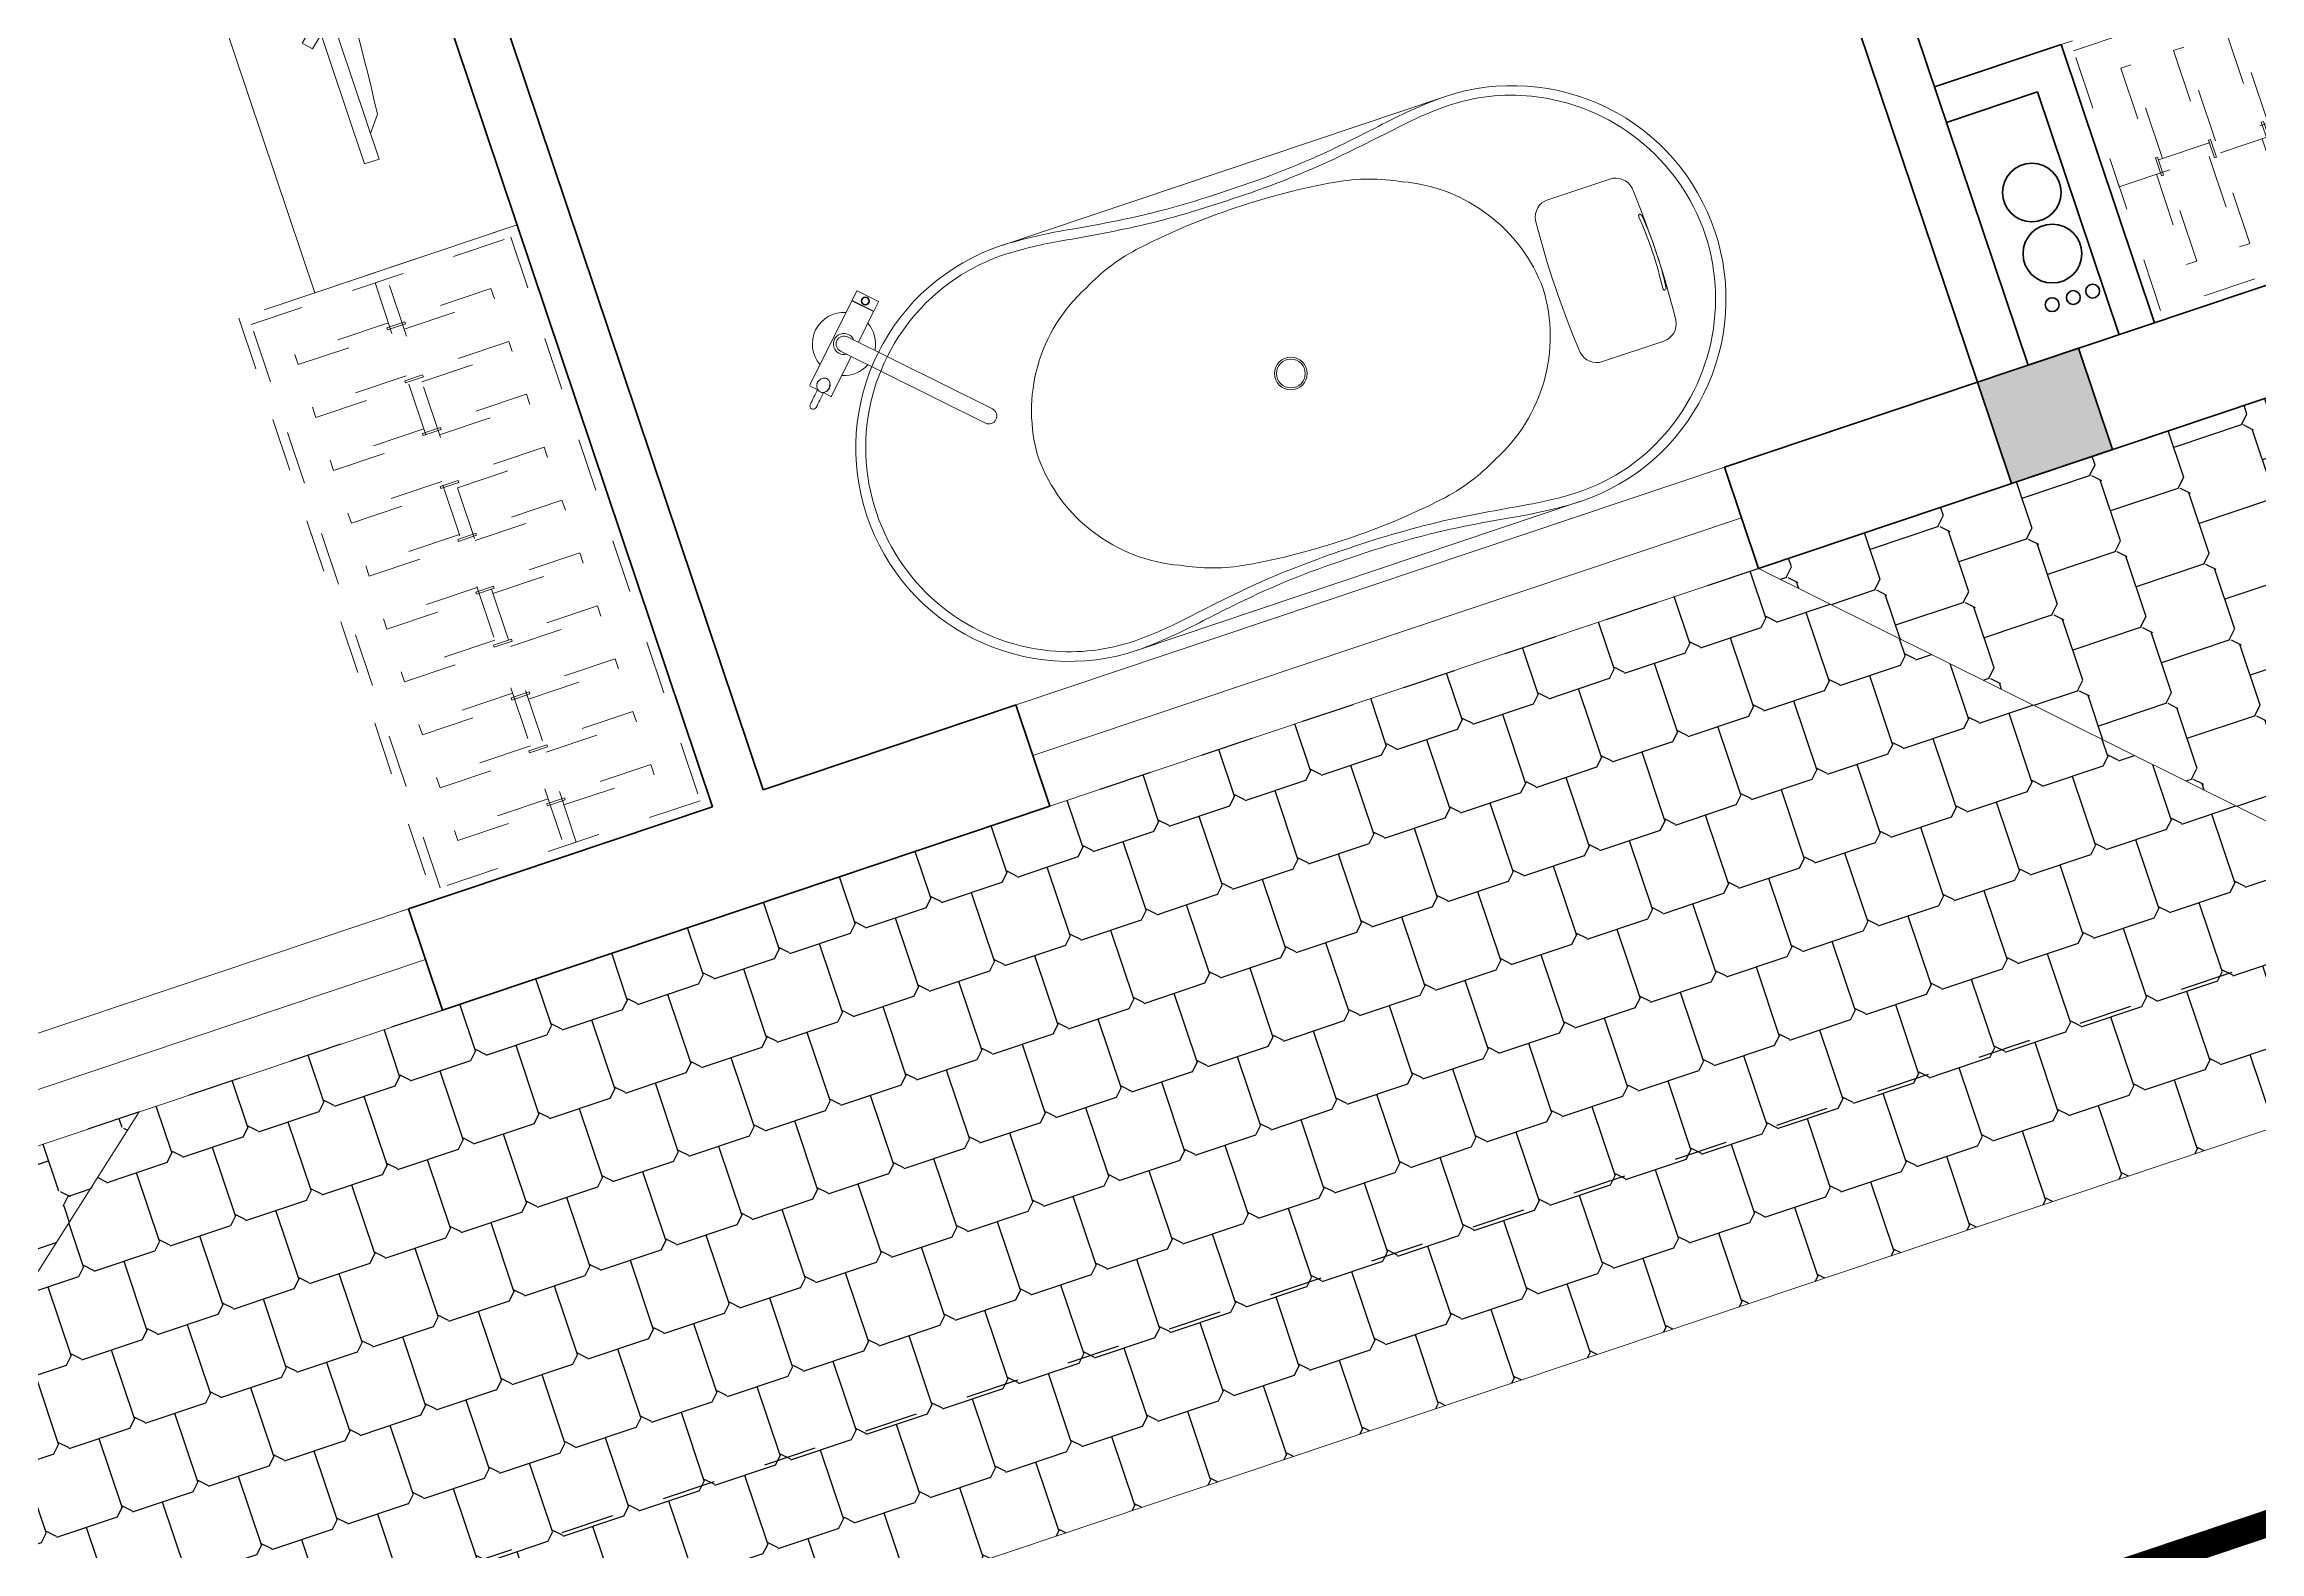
# Model space of a CAD drawing. Header units: metres. Extents: x 568332 to 569219, y 2065964 to 2066430.
# Drawn here: x 568602.093 to 568606.244, y 2066206.772 to 2066209.596 of the extents above; entities that cross this region are included whole.
import ezdxf

# ---------------------------------------------------------------- set-up
doc = ezdxf.new("R2010")
doc.units = ezdxf.units.M
for name, pattern in [('CENTER', [2, 1.25, -0.25, 0.25, -0.25]), ('HIDDEN', [0.375, 0.25, -0.125]), ('X-5M-G-MB PHONGNGU$0$HIDDEN2', [0.1875, 0.125, -0.0625])]:
    doc.linetypes.add(name, pattern=pattern)
doc.layers.get('0').update_dxf_attribs({"linetype": 'CONTINUOUS'})
doc.layers.get('DEFPOINTS').update_dxf_attribs({"linetype": 'CONTINUOUS'})
for name, color, linetype, lineweight in [('-CENTER', 143, 'CENTER', 13), ('-CONCRETE', 1, 'CONTINUOUS', 35), ('-DOOR', 137, 'CONTINUOUS', 9), ('-FURNITURE', 46, 'CONTINUOUS', 9), ('-LINE1', 7, 'CONTINUOUS', 18), ('-WALL', 4, 'CONTINUOUS', 35)]:
    doc.layers.add(name, color=color, linetype=linetype, lineweight=lineweight)
doc.layers.add('-RANH GIOI LO DAT', color=12, linetype='CONTINUOUS')
doc.layers.add('13. NET HATCH', color=252, linetype='CONTINUOUS')

# ---------------------------------------------------------------- blocks, each defined once
blk = doc.blocks.new('M20-T3')
at = {"layer": '-RANH GIOI LO DAT', "linetype": 'HIDDEN', "ltscale": 10, "const_width": 50}
blk.add_lwpolyline([(203516.3080997267, -237347.9191300115), (203516.3080994497, -217450.0210505533), (194516.3080990616, -217450.0210510478), (194516.3080996623, -237557.3093531625)], close=True, dxfattribs=at)
blk = doc.blocks.new('XR.MB.LM123$0$tvi 1')
blk.add_lwpolyline([(28.54445810673496, -2.291926648467779e-10), (28.54445810673496, -999.9999999999964), (-7.275957614183426e-12, -1000), (0, 0)], close=True)
for points in [[(28.54445810680045, -50.31958968611434), (52.37372755713295, -80.86315460130209)], [(-24.09820395050338, -235.5599978379832), (-39.09879504836863, -251.7939635238108)], [(0, -255.9952397129928), (-24.09820395050338, -235.5599978379832)], [(0, -284.7849796677438), (-39.09879504836863, -251.7939635238108)], [(69.66229681991535, -315.0836646851385), (111.1934016081432, -350.2927865858655), (111.193401608034, -649.712917566063), (69.68611289083492, -684.9110379843005)], [(89.09002233762294, -445.7449799550195), (89.09002233762294, -359.9578938602899), (70.91298945683957, -344.6203678706661)], [(89.09002233762294, -445.7449799550195), (73.49991829216015, -445.7449799550232)], [(89.09002233768115, -554.2550200447404), (89.09002233773936, -640.0421061392371), (70.91298945678864, -655.3796321293303)], [(89.09002233768115, -554.2550200447404), (73.49991829216015, -554.2550200447404)], [(0, -715.2150203320198), (-39.09879504836863, -748.2060364759491)], [(0, -744.004760287), (-24.09820395050338, -764.4400021620095)], [(-24.09820395050338, -764.4400021620095), (-39.09879504836863, -748.2060364759491)], [(28.54445810674224, -949.680410313882), (52.37372755713295, -919.1368453984578)]]:
    blk.add_lwpolyline(points)
blk.add_arc((-4025.16618952866, -499.9999999999964), 4099.025185406737, 354.1310878512652, 5.868912148527433)
blk = doc.blocks.new('*U243')
at = {"linetype": 'X-5M-G-MB PHONGNGU$0$HIDDEN2'}
for points in [[(0, 600.0000000004657), (0, 0), (1770.284615649283, -6.119996167311137e-10), (1770.284615649283, 599.9999999998537)], [(1750.284615649283, 579.9996613717803), (1750.284615649283, 19.99966137178044), (20, 20.00000000046566), (20, 580.0000000004657)], [(113.7817614636733, 319.1750910408318), (109.4317788550979, 319.1750910408318), (109.4317788550979, 280.441767644881), (113.7817614636733, 280.441767644881)], [(227.7817614636733, 319.1750910407849), (223.4317788550979, 319.1750910407849), (223.4317788550979, 280.4417676448341), (227.7817614636733, 280.4417676448341)], [(341.7817614636733, 319.175091040738), (337.4317788550979, 319.175091040738), (337.4317788550979, 280.4417676447872), (341.7817614636733, 280.4417676447872)], [(455.7817614636733, 319.1750910406911), (451.4317788550979, 319.1750910406911), (451.4317788550979, 280.4417676447403), (455.7817614636733, 280.4417676447403)], [(569.7817614636733, 319.1750910406442), (565.431778855098, 319.1750910406442), (565.431778855098, 280.4417676446934), (569.7817614636733, 280.4417676446934)], [(683.7817614636732, 319.1750910405973), (679.4317788550978, 319.1750910405973), (679.4317788550978, 280.4417676446465), (683.7817614636732, 280.4417676446465)], [(797.7817614636732, 319.1750910405504), (793.4317788550978, 319.1750910405504), (793.4317788550978, 280.4417676445996), (797.7817614636732, 280.4417676445996)], [(911.7817614636732, 319.1750910405035), (907.4317788550978, 319.1750910405035), (907.4317788550978, 280.4417676445527), (911.7817614636732, 280.4417676445527)], [(1025.781761463673, 319.1750910404566), (1021.431778855098, 319.1750910404566), (1021.431778855098, 280.4417676445057), (1025.781761463673, 280.4417676445057)], [(1139.781761463673, 319.1750910404097), (1135.431778855098, 319.1750910404097), (1135.431778855098, 280.4417676444588), (1139.781761463673, 280.4417676444588)], [(1253.781761463673, 319.1750910403628), (1249.431778855098, 319.1750910403628), (1249.431778855098, 280.4417676444119), (1253.781761463673, 280.4417676444119)], [(1367.781761463673, 319.1750910403159), (1363.431778855098, 319.1750910403159), (1363.431778855098, 280.441767644365), (1367.781761463673, 280.441767644365)], [(1481.781761463673, 319.175091040269), (1477.431778855098, 319.175091040269), (1477.431778855098, 280.4417676443181), (1481.781761463673, 280.4417676443181)], [(1595.781761463673, 319.175091040222), (1591.431778855098, 319.175091040222), (1591.431778855098, 280.4417676442712), (1595.781761463673, 280.4417676442712)], [(1709.781761463673, 319.1750910401751), (1705.431778855098, 319.1750910401751), (1705.431778855098, 280.4417676442243), (1709.781761463673, 280.4417676442243)], [(1750.284615649283, 286.6991212948625), (1750.284615649283, 313.0991212947693), (20, 313.0991212953813), (19.99999859370291, 286.6991212952417)]]:
    blk.add_lwpolyline(points, close=True, dxfattribs=at)
for points in [[(122.2409142897814, 313.1103512093413), (122.2409142897814, 515.2497102723445), (100.1765458012815, 515.2497102723445), (100.1765458012815, 313.1103512093413)], [(236.2409142897814, 313.1103512092944), (236.2409142897814, 515.2497102722975), (214.1765458012815, 515.2497102722975), (214.1765458012815, 313.1103512092944)], [(350.2409142897814, 313.1103512092475), (350.2409142897814, 515.2497102722507), (328.1765458012815, 515.2497102722507), (328.1765458012815, 313.1103512092475)], [(464.2409142897813, 313.1103512092006), (464.2409142897813, 515.2497102722037), (442.1765458012814, 515.2497102722037), (442.1765458012814, 313.1103512092006)], [(578.2409142897814, 313.1103512091537), (578.2409142897814, 515.2497102721569), (556.1765458012815, 515.2497102721569), (556.1765458012815, 313.1103512091537)], [(692.2409142897812, 313.1103512091068), (692.2409142897812, 515.24971027211), (670.1765458012813, 515.24971027211), (670.1765458012813, 313.1103512091068)], [(806.2409142897812, 313.1103512090599), (806.2409142897812, 515.249710272063), (784.1765458012813, 515.249710272063), (784.1765458012813, 313.1103512090599)], [(920.2409142897812, 313.110351209013), (920.2409142897812, 515.2497102720162), (898.1765458012813, 515.2497102720162), (898.1765458012813, 313.110351209013)], [(1034.240914289781, 313.1103512089661), (1034.240914289781, 515.2497102719692), (1012.176545801281, 515.2497102719692), (1012.176545801281, 313.1103512089661)], [(1148.240914289781, 313.1103512089192), (1148.240914289781, 515.2497102719224), (1126.176545801281, 515.2497102719224), (1126.176545801281, 313.1103512089192)], [(1262.240914289781, 313.1103512088723), (1262.240914289781, 515.2497102718754), (1240.176545801281, 515.2497102718754), (1240.176545801281, 313.1103512088723)], [(1376.240914289781, 313.1103512088254), (1376.240914289781, 515.2497102718285), (1354.176545801281, 515.2497102718285), (1354.176545801281, 313.1103512088254)], [(1490.240914289781, 313.1103512087785), (1490.240914289781, 515.2497102717816), (1468.176545801281, 515.2497102717816), (1468.176545801281, 313.1103512087785)], [(1604.240914289781, 313.1103512087315), (1604.240914289781, 515.2497102717347), (1582.176545801281, 515.2497102717347), (1582.176545801281, 313.1103512087315)], [(1718.240914289781, 313.1103512086846), (1718.240914289781, 515.2497102716878), (1696.176545801281, 515.2497102716878), (1696.176545801281, 313.1103512086846)], [(100.1765458012815, 286.7103512094345), (100.1765458012815, 92.0852110228024), (122.2409142897814, 92.0852110228024), (122.2409142897814, 286.7103512094345)], [(214.1765458012815, 286.7103512093876), (214.1765458012815, 92.08521102275549), (236.2409142897814, 92.08521102275549), (236.2409142897814, 286.7103512093876)], [(328.1765458012815, 286.7103512093407), (328.1765458012815, 92.08521102270858), (350.2409142897814, 92.08521102270858), (350.2409142897814, 286.7103512093407)], [(442.1765458012814, 286.7103512092938), (442.1765458012814, 92.08521102266168), (464.2409142897813, 92.08521102266168), (464.2409142897813, 286.7103512092938)], [(556.1765458012815, 286.7103512092469), (556.1765458012815, 92.08521102261477), (578.2409142897814, 92.08521102261477), (578.2409142897814, 286.7103512092469)], [(670.1765458012813, 286.7103512092), (670.1765458012813, 92.08521102256786), (692.2409142897812, 92.08521102256786), (692.2409142897812, 286.7103512092)], [(784.1765458012813, 286.7103512091531), (784.1765458012813, 92.08521102252095), (806.2409142897812, 92.08521102252095), (806.2409142897812, 286.7103512091531)], [(898.1765458012813, 286.7103512091062), (898.1765458012813, 92.08521102247404), (920.2409142897812, 92.08521102247404), (920.2409142897812, 286.7103512091062)], [(1012.176545801281, 286.7103512090592), (1012.176545801281, 92.08521102242715), (1034.240914289781, 92.08521102242715), (1034.240914289781, 286.7103512090592)], [(1126.176545801281, 286.7103512090123), (1126.176545801281, 92.08521102238024), (1148.240914289781, 92.08521102238024), (1148.240914289781, 286.7103512090123)], [(1240.176545801281, 286.7103512089654), (1240.176545801281, 92.08521102233333), (1262.240914289781, 92.08521102233333), (1262.240914289781, 286.7103512089654)], [(1354.176545801281, 286.7103512089186), (1354.176545801281, 92.08521102228642), (1376.240914289781, 92.08521102228642), (1376.240914289781, 286.7103512089186)], [(1468.176545801281, 286.7103512088717), (1468.176545801281, 92.0852110222395), (1490.240914289781, 92.0852110222395), (1490.240914289781, 286.7103512088717)], [(1582.176545801281, 286.7103512088247), (1582.176545801281, 92.0852110221926), (1604.240914289781, 92.0852110221926), (1604.240914289781, 286.7103512088247)], [(1696.176545801281, 286.7103512087778), (1696.176545801281, 92.0852110221457), (1718.240914289781, 92.0852110221457), (1718.240914289781, 286.7103512087778)]]:
    blk.add_lwpolyline(points, dxfattribs=at)
blk = doc.blocks.new('A$C5C575821')
at = {"layer": '-CONCRETE'}
h = blk.add_hatch(color=256, dxfattribs=at)
h.dxf.hatch_style = 1
h.paths.add_polyline_path([(-0.00237559899687767, 200.0000000000146), (-0.00237559899687767, 1.455191522836685e-11), (199.9976244010031, 1.455191522836685e-11), (199.9976244010031, 200.0000000000146)])
blk.add_lwpolyline([(-0.00237559899687767, 1.455191522836685e-11), (199.9976244010031, 1.455191522836685e-11), (199.9976244010031, 200.0000000000146), (-0.00237559899687767, 200.0000000000146)], close=True, dxfattribs=at)
blk = doc.blocks.new('A$C4D045CFB')
at = {"layer": '13. NET HATCH'}
h = blk.add_hatch(dxfattribs=at)
h.set_pattern_fill('MAIGO-12', color=256, scale=300, angle=180)
h.set_pattern_definition([(180, (-90, 1.102182119232618e-14), (-75.00000000000001, -150), [120, -30, 120, -30]), (270, (-75, -14.99999999999999), (74.99999999999997, -150), [135, -165]), (225, (-60, 7.34788079488412e-15), (-75.00000000142688, -150.0000000028537), [21.213203436, -403.0508652]), (315, (-90, 1.102182119232618e-14), (75.00000000142684, -150.0000000028537), [21.213203436, -403.0508652])])
h.paths.add_polyline_path([(1299.999119955668, 6100.494044825784), (1299.953723877203, 5215.284894083044), (1299.999119955668, 5229.592269479996), (1299.999119955668, 4500.000660992693), (-0.0008800443320069462, 6100.494044825784)])
h = blk.add_hatch(dxfattribs=at)
h.set_pattern_fill('MAIGO-12', color=256, scale=300, angle=270)
h.set_pattern_definition([(270, (-1.653273178848927e-14, -90), (150, -75.00000000000003), [120, -30, 120, -30]), (0, (14.99999999999999, -75), (150, 74.99999999999996), [135, -165]), (315, (-1.102182119232618e-14, -60), (150.0000000028537, -75.0000000014269), [21.213203436, -403.0508652]), (45, (-1.653273178848927e-14, -90), (150.0000000028537, 75.00000000142683), [21.213203436, -403.0508652])])
h.paths.add_polyline_path([(-0.0008800443320069462, 6100.494044825784), (1299.999119955668, 4500.000660992693), (1299.999119955668, 1300.000660992693), (-0.0008800443320069462, 0.000660992693156004)])
h = blk.add_hatch(dxfattribs=at)
h.set_pattern_fill('MAIGO-12', color=256, scale=300)
h.set_pattern_definition([(0, (90, 0), (75, 150), [120, -30, 120, -30]), (90, (75, 15), (-74.99999999999999, 150), [135, -165]), (45, (60, 0), (75.00000000142687, 150.0000000028537), [21.213203436, -403.0508652]), (135, (90, 0), (-75.00000000142686, 150.0000000028537), [21.213203436, -403.0508652])])
h.paths.add_polyline_path([(1299.999119955668, 1300.000660992693), (1299.999119955668, 0.000660992693156004), (-0.0008800443320069462, 0.000660992693156004)])
at = {"layer": '-LINE1'}
for p, q in [((-0.0008800443320069462, 0.000660992693156004), (-0.0008800443320069462, 6100.494044825784)), ((-0.0008800443320069462, 6100.494044825784), (1299.999119955668, 4500.000660992693)), ((-0.0008800443320069462, 0.000660992693156004), (1299.999119955668, 1300.000660992693))]:
    blk.add_line(p, q, dxfattribs=at)
at = {"layer": 'DEFPOINTS', "linetype": 'HIDDEN', "ltscale": 5}
blk.add_lwpolyline([(1299.999119955668, 300.0006609926932), (299.999119955668, 300.0006609926932), (299.999119955668, 5800.494044825784), (1299.999119955668, 5800.494044825784)], close=True, dxfattribs=at)
blk = doc.blocks.new('A$C52EE6B0C')
for p, q in [((-17.20769670707523, 15.73427220259327), (17.21740616677562, 15.73427220259327)), ((-17.20769664159161, -15.76179078378482), (17.25286010079435, -15.76177874789573))]:
    blk.add_line(p, q)
for radius in [1.2047244094, 1.0625984252]:
    blk.add_circle((0.004854760598391294, -0.01375929062487558), radius)
for centre, radius, start, end in [((-17.24314525874797, -0.01207868778146803), 15.74633857169191, 90.00004679933201, 180.0060212317107), ((-17.25508472573711, 0.1019342582440004), 14.92367355756088, 89.89259614786677, 114.0143398310184), ((-18.18116453613038, -21.56814891623799), 37.31420158923805, 80.32537186998005, 88.55949406869577), ((-17.85723445771146, -16.41196067107376), 31.44385665188106, 80.95530103647799, 88.85173392611411), ((10.00461303815246, 158.7953360565007), 145.2428134353977, 261.321760178495, 262.6566174950622), ((-0.8758374273893423, 77.0744670072454), 62.80248494290996, 262.9722866301048, 270.8034968767962), ((0.8855469487607479, 77.0744670072454), 62.80248494290996, 269.1965031232039, 277.0277133698951), ((-18.4352474148327, 226.8786012548953), 214.5500408366301, 276.9922117853802, 278.5967700074263), ((-9.994903516751947, 158.7953360565007), 145.2428134353977, 277.3433825049378, 278.678239821505), ((18.19087405753089, -21.56814891623799), 37.31420158923805, 91.44050593130423, 99.67462813001998), ((17.49661970126908, -11.01489087357186), 26.04177352760918, 90.57161639594337, 98.52623542419117), ((17.38028173809289, 0.6458196171442978), 14.38048270410287, 65.5240217261104, 90.57161639594337), ((17.25285478011938, -0.01207868778146803), 15.74633857169191, 359.9939787682893, 89.999953200668), ((-17.21041953764507, 0.001682114729192108), 15.03342542002128, 114.0143397923319, 180.0588324882195), ((3.492732717044419, 116.0118507486186), 102.6900642221361, 260.8064278436171, 264.356453546728), ((-0.4392543211579323, 89.40770245710155), 75.83928513553873, 265.3361413481834, 270.3355216603239), ((0.5786736126174219, 84.46415005414747), 70.89675459107134, 269.5362586194438, 275.7509718273354), ((17.03142645675689, -0.1205247127218172), 15.22249436628161, 0.4018525137937155, 65.5240217261104), ((-5.419667109847069, -2.205582012422383), 14.69270855791083, 98.51976196149644, 117.8512947361469), ((-0.2559751088847406, -36.67531980102649), 49.54707038386372, 89.69837733597764, 98.51976196149644), ((0.26568463028525, -36.67531980102649), 49.54707038386372, 81.48023803850357, 90.30162266402236), ((5.429376631247578, -2.205582012422383), 14.69270855791083, 62.14870526385309, 81.48023803850357), ((-7.450100970658241, -0.4025184732163325), 12.18724008712164, 113.3669392692271, 178.1720206420629), ((7.459810492087854, -0.4025184732163325), 12.18724008712164, 1.827979357937088, 66.63306073077288), ((28.29923964393674, 2.770475775178056), 0.2863587186237817, 160.8078893687392, 185.677575747249), ((1.032724158198107, 0.0596931052277796), 27.11457574387047, 359.8447870516113, 5.677575747249001), ((28.14528837171383, 2.82406351249665), 0.1233475539422422, 123.474108831765, 160.8078893687392), ((28.11764562025201, 2.865868186636362), 0.07323016681635565, 85.79124561711077, 123.474108831765), ((28.11499697584077, 2.829875804425683), 0.1093198730242431, 39.09426345110634, 85.79124561711077), ((27.9923979784362, 2.718469867249951), 0.2748749163090767, 4.941295606222266, 41.00239497281166), ((1.841417531803017, 0.05082119413418695), 26.56153366930607, 359.8606935406443, 5.815426488843808), ((-17.24314525874797, -0.01544044824549928), 15.74633857169191, 179.9939787682893, 269.999953200668), ((-17.21041951692314, -0.02920073014684021), 15.03342545060523, 179.9411309193374, 245.9856601689816), ((-7.450100970658241, 0.3749993371893652), 12.18724008712164, 181.8279793579371, 246.6330607307729), ((7.459810492087854, 0.3749993371893652), 12.18724008712164, 293.3669392692271, 358.1720206420629), ((17.25285478011938, -0.01544044824549928), 15.74633857169191, 270.000046799332, 0.006021231710728335), ((17.0314264257031, 0.09300610912032425), 15.22249441194929, 294.4759783475301, 359.5981396082714), ((1.032724158198107, -0.08721224125474691), 27.11457574387047, 354.322424252751, 0.1552129483886985), ((1.841417531803017, -0.07834033016115427), 26.56153366930607, 354.1845735111562, 0.1393064593556944), ((28.29923964393674, -2.797994911205024), 0.2863587186237817, 174.322424252751, 199.1921106312608), ((28.14528837171383, -2.851582648523618), 0.1233475539422422, 199.1921106312608, 236.525891168235), ((28.11764562025201, -2.89338732266333), 0.07323016681635565, 236.525891168235, 274.2087543828892), ((28.11499697584077, -2.85739494045265), 0.1093198730242431, 274.2087543828892, 320.9057365488936), ((27.9923979784362, -2.745989003276918), 0.2748749163090767, 318.9976050271883, 355.0587043937777), ((-5.419667109847069, 2.178062876395416), 14.69270855791083, 242.1487052638531, 261.4802380385036), ((5.429376631247578, 2.178062876395416), 14.69270855791083, 278.5197619614964, 297.8512947361469), ((-0.2559751088847406, 36.64780066499952), 49.54707038386372, 261.4802380385036, 270.3016226640223), ((0.26568463028525, 36.64780066499952), 49.54707038386372, 269.6983773359776, 278.5197619614964), ((-17.25508472573711, -0.1294528978760354), 14.92367355756088, 245.9856601689816, 270.1074038521332), ((-17.85723445771146, 16.38444203144172), 31.44385665188106, 271.1482660738859, 279.044698963522), ((3.492732717044419, -116.0393693881924), 102.6900642221361, 95.64354645327202, 99.19357215638293), ((-0.8758374273893423, -77.10198614327237), 62.80248494290996, 89.19650312320385, 97.02771336989514), ((-0.4392543211579323, -89.43522109673359), 75.83928513553873, 89.66447833967614, 94.66385865181664), ((0.5786736126174219, -84.4916686937795), 70.89675459107134, 84.24902817266455, 90.4637413805562), ((0.8855469487607479, -77.10198614327237), 62.80248494290996, 82.97228663010486, 90.80349687679617), ((-18.4352474148327, -226.9061198945274), 214.5500408366301, 81.40322999257371, 83.00778821461982), ((17.38028173809289, -0.6733382567763329), 14.38048270410287, 269.4283836040566, 294.4759782738896), ((-18.18116453613038, 21.54062978021102), 37.31420158923805, 271.4405059313042, 279.6746281300199), ((10.00461303815246, -158.8228551925276), 145.2428134353977, 97.3433825049378, 98.67823982150497), ((-9.994903516751947, -158.8228551925276), 145.2428134353977, 81.32176017849503, 82.65661749506219), ((18.19087405753089, 21.54062978021102), 37.31420158923805, 260.32537186998, 268.5594940686958), ((17.49661970126908, 10.98737223393982), 26.04177352760918, 261.4737645758088, 269.4283836040566)]:
    blk.add_arc(centre, radius, start, end)
at = {"layer": 'DEFPOINTS'}
for tag, p in [('MODELNUMBER', (0, 0)), ('TRADENAME', (0, -0.001666666648816317)), ('PRODUCT', (0, -0.003333333355840296)), ('MATERIAL', (0, -0.005000000004656613))]:
    blk.add_attdef(tag, p, '', height=0.001, dxfattribs=at)
blk = doc.blocks.new('A$C4D835AF5')
at = {"layer": '-FURNITURE', "ltscale": 8}
for p, q in [((-3.937007874133997, 0.3346456687140744), (-3.937007874133997, 0.8661417323164642)), ((-3.856363968050573, 0.3149606298829895), (-3.917322834720835, 0.3149606298829895)), ((3.14960629917914, 0.905511811026372), (-3.897637795307674, 0.905511811026372)), ((-3.549881889834069, 0.4615121080132667), (-3.549881889834069, 0.4918150943994988)), ((-3.339881889871322, 0.4918150943994988), (-3.339881889871322, 0.4615121080132667)), ((-0.5905511811724864, 0), (-0.5905511811724864, -12.08661417319672)), ((0.5905511810560711, 0), (0.5905511810560711, -12.08661417319672)), ((3.14960629917914, -0.9055118109972682), (3.14960629917914, 0.905511811026372)), ((3.169291338417679, 0.8956692913197912), (3.14960629917914, 0.8956692913197912)), ((3.169291338417679, -0.8956692912906874), (3.169291338417679, 0.8956692913197912)), ((3.188976377830841, 0.905511811026372), (3.976377952611074, 0.905511811026372)), ((3.996062992024235, -0.8858222072885837), (3.996062992024235, 0.8858183881966397)), ((-3.937007874133997, -0.8661417323164642), (-3.937007874133997, -0.3346456698782276)), ((-3.859123134170659, -0.3149606298829895), (-3.917322834720835, -0.3149606298829895)), ((-0.5905511811724864, -0.9055118109972682), (-3.897637795307674, -0.9055118109972682)), ((-3.702086295757908, -0.4482994973659515), (-3.703305563307367, -0.4183928251150064)), ((-3.626116961007938, -0.4552132484968752), (-3.624325704469811, -0.4472871391335502)), ((-3.592593900160864, -0.4693618138844613), (-3.593808271281887, -0.4553162374941166)), ((-3.516390349017456, -0.4728221969853621), (-3.515662283170968, -0.4687519224826247)), ((-3.483023508393671, -0.4913916403020266), (-3.485677747870795, -0.4713251190551091)), ((-3.406740271369927, -0.4913916403020266), (-3.404085924616084, -0.4713243082514964)), ((-3.373373430629726, -0.4728221969853621), (-3.374101741297636, -0.4687505542242434)), ((-3.297169879544526, -0.4693618138844613), (-3.295955249399412, -0.4553132418950554)), ((-3.263646818697453, -0.4552132484968752), (-3.265438825008459, -0.4472838216461241)), ((-3.187677483947482, -0.4482994973659515), (-3.186458005278837, -0.4183876432944089)), ((3.14960629917914, -0.9055118109972682), (0.5905511810560711, -0.9055118109972682)), ((3.169291338417679, -0.8956692912906874), (3.14960629917914, -0.8956692912906874)), ((3.188976377830841, -0.9055118109972682), (3.976377952611074, -0.9055118109972682))]:
    blk.add_line(p, q, dxfattribs=at)
for radius in [0.3110236219999999, 0.264425112]:
    blk.add_circle((3.582677165279165, 0), radius, dxfattribs=at)
for centre, radius, start, end in [((-5.820766091346741e-11, 0), 2.3622047244, 22.54031043733562, 157.4596895626644), ((-5.172746209602337, -0.009833991935011), 0.2398274364867001, 175.3988683949836, 267.683684738816), ((-5.162281866127159, 0.001097322150599211), 0.2496571373087167, 92.26055198415715, 178.0931381794738), ((-5.411562051915098, -2528.914153773454), 2529.164725280366, 89.9660810117202, 89.99457585702427), ((-3.897637795307674, 0.8661417323164642), 0.03937007869999999, 90, 180), ((-3.917322834720835, 0.334645669296151), 0.0196850394, 180, 270), ((-3.444696608930826, -0.1800324727082625), 0.6800319107999998, 90.0155575041171, 98.89806549202986), ((-3.445067178807221, -0.1800325420044828), 0.6800319804999999, 81.10193476241767, 89.98433540355451), ((-5.820766091346741e-11, 0), 0.7874015747999998, 318.5903779145428, 221.4096220854572), ((-5.820766091346741e-11, 0), 0.5905511810999999, 0, 180), ((3.188976377830841, 0.8858267717296258), 0.0196850394, 90, 180), ((3.976377952611074, 0.8858267717296258), 0.0196850394, 0, 90), ((-4.563514047302306, 275.4393603570643), 275.6895205756396, 269.8713704548476, 270.134413801293), ((-3.917322834720835, -0.334645669296151), 0.0196850394, 90, 180), ((-3.897637795307674, -0.8661417323164642), 0.03937007869999999, 180, 270), ((-3.69050836347742, -0.4472920451080427), 0.01162168131717254, 184.9730588167124, 258.0340652050838), ((-3.646140178490896, -0.2514027326542418), 0.2124717066311285, 257.2815863172942, 272.5837431166033), ((-3.637047897733282, -0.4523756541602779), 0.01129324217511807, 272.4656825237923, 345.4476281752974), ((-3.581550852512009, -0.4681202150823083), 0.01111262650185997, 186.4149760746678, 247.4426638316044), ((-3.544597993255593, -0.2922010583861265), 0.190689105969796, 257.5175194414243, 274.7853332085882), ((-3.528885980602354, -0.4692233995883726), 0.01300354377461912, 270.8627506118385, 343.9333648868276), ((-3.471052158158273, -0.4887641616223846), 0.01225629918881619, 192.3790292665462, 260.142289403178), ((-3.445049900154117, -0.295684714539675), 0.2070703525339242, 262.2005895473907, 277.9341143868692), ((-3.417906698421575, -0.4895470514893532), 0.01131775609399448, 277.3077516790804, 350.6199838641652), ((-3.361692738719285, -0.4698820120247547), 0.01204505090893129, 194.128595859641, 259.0416995531207), ((-3.342932183295488, -0.2742454641556833), 0.2085271705549764, 264.2062775251951, 279.0284077801071), ((-3.310024282021914, -0.4671465401770547), 0.01304389132053663, 269.1875638990808, 350.2219325995679), ((-3.252893783501349, -0.4524938771792222), 0.01109156189044463, 194.1921654394817, 261.8514003855582), ((-3.243402015476022, -0.2392133744724561), 0.2245328352159587, 267.1755962354845, 281.6727780298017), ((-3.20032295252895, -0.4465554517519195), 0.01276517026006314, 280.6032237323427, 352.1473828500294), ((-5.820766091346741e-11, 0), 2.3622047244, 202.5403104373356, 255.4906014981622), ((-5.820766091346741e-11, 0), 2.3622047244, 284.5092583305358, 337.4596895626644), ((3.188976377830841, -0.8858267716132104), 0.0196850394, 180, 270), ((3.976377952611074, -0.8858267716132104), 0.0196850394, 270, 0), ((-5.820766091346741e-11, -12.08661417319672), 0.5905511810999999, 180, 0)]:
    blk.add_arc(centre, radius, start, end, dxfattribs=at)
blk.add_ellipse((-3.444881830888335, -0.001299991592532024), major_axis=(0.5549964930499999, 1.979270000163069e-05), ratio=0.8491940411667758, dxfattribs=at)
for tag, p in [('TRADENAME', (-0.004336408572271466, 0.006709126027999446)), ('MODELNUMBER', (-0.004336408572271466, 0.008375792705919594)), ('PRODUCT', (-0.004336408572271466, 0.005042459379183128)), ('MATERIAL', (-0.004336408572271466, 0.003375792701262981))]:
    blk.add_attdef(tag, p, '', height=0.0009999999999999998, dxfattribs=at)
blk = doc.blocks.new('A$C513779E1')
at = {"layer": '-FURNITURE', "ltscale": 5}
for p, q in [((-155.6625374760479, -560.0783866103739), (-155.7294287066907, -682.401587806642)), ((164.3432983346283, -560.8332392722368), (164.2771489713341, -681.6467351429164))]:
    blk.add_line(p, q, dxfattribs=at)
for centre, radius, start, end in [((-121.4878484364599, -559.7927261032164), 34.19417278572232, 97.79750243116446, 180.4786434526798), ((-0.6689657662063837, -2204.394539417699), 1683.161974464355, 85.38531070575098, 94.27462811813768), ((130.1318487897515, -560.5699191978201), 34.19417278572232, 359.5587913522712, 82.23993242050727), ((-121.5204483158886, -682.7208517771214), 34.19417278572232, 179.4650466896637, 262.1461876813734), ((130.1000457536429, -681.8764492999762), 34.19417278572232, 277.7037576779385, 0.3848987823128964), ((-1.108293259516358, 961.925919180736), 1683.174451148718, 265.7381508572186, 274.6274353095529)]:
    blk.add_arc(centre, radius, start, end, dxfattribs=at)
at = {"layer": '-FURNITURE', "ltscale": 8}
ref = blk.add_blockref('A$C4D835AF5', (-319.1728307064623, 776.0634860619903), dxfattribs=dict(at, xscale=-25.08682081009749, yscale=25.08682081009749, zscale=25.08682081009749, rotation=45))
ref.add_attrib('MODELNUMBER', 'K-T97328-4', (-319.2622246555984, 776.3067276431248), dxfattribs={"layer": 'DEFPOINTS', "height": 0.02508682081009749, "rotation": 224.9999999436282})
ref.add_attrib('TRADENAME', 'PURIST', (-319.232659548521, 776.2771625341848), dxfattribs={"layer": 'DEFPOINTS', "height": 0.02508682081009749, "rotation": 224.9999999436282})
ref.add_attrib('PRODUCT', 'BATH FILLER', (-319.2030944600701, 776.2475974475965), dxfattribs={"layer": 'DEFPOINTS', "height": 0.02508682081009749, "rotation": 224.9999999436282})
ref.add_attrib('MATERIAL', 'PREMIUM MATERIALS', (-319.1735293529928, 776.2180323405191), dxfattribs={"layer": 'DEFPOINTS', "height": 0.02508682081009749, "rotation": 224.9999999436282})
at = {"layer": '-FURNITURE', "xscale": 25.39829667096628, "yscale": 25.39829667096628, "zscale": 25.39829667096628, "rotation": 270}
blk.add_blockref('A$C52EE6B0C', (0, 0), dxfattribs=at).add_auto_attribs({'MODELNUMBER': 'K-1800', 'TRADENAME': 'ABRAZO', 'PRODUCT': 'BATH', 'MATERIAL': 'LITHOCAST'})
blk = doc.blocks.new('*U233')
at = {"linetype": 'X-5M-G-MB PHONGNGU$0$HIDDEN2'}
for points in [[(0, 600.0000000004657), (0, 0), (1254.545454447709, -3.99789616801902e-10), (1254.545454447709, 600.0000000000658)], [(1234.545454447709, 579.9996613719925), (1234.545454447709, 19.99966137199266), (20, 20.00000000046566), (20, 580.0000000004657)], [(113.7817614636733, 319.1750910408318), (109.4317788550979, 319.1750910408318), (109.4317788550979, 280.441767644881), (113.7817614636733, 280.441767644881)], [(227.7817614636733, 319.1750910407849), (223.4317788550979, 319.1750910407849), (223.4317788550979, 280.4417676448341), (227.7817614636733, 280.4417676448341)], [(341.7817614636733, 319.175091040738), (337.4317788550979, 319.175091040738), (337.4317788550979, 280.4417676447872), (341.7817614636733, 280.4417676447872)], [(455.7817614636733, 319.1750910406911), (451.4317788550979, 319.1750910406911), (451.4317788550979, 280.4417676447403), (455.7817614636733, 280.4417676447403)], [(569.7817614636733, 319.1750910406442), (565.431778855098, 319.1750910406442), (565.431778855098, 280.4417676446934), (569.7817614636733, 280.4417676446934)], [(683.7817614636733, 319.1750910405973), (679.431778855098, 319.1750910405973), (679.431778855098, 280.4417676446465), (683.7817614636733, 280.4417676446465)], [(797.7817614636733, 319.1750910405504), (793.431778855098, 319.1750910405504), (793.431778855098, 280.4417676445996), (797.7817614636733, 280.4417676445996)], [(911.7817614636733, 319.1750910405035), (907.431778855098, 319.1750910405035), (907.431778855098, 280.4417676445527), (911.7817614636733, 280.4417676445527)], [(1025.781761463673, 319.1750910404566), (1021.431778855098, 319.1750910404566), (1021.431778855098, 280.4417676445057), (1025.781761463673, 280.4417676445057)], [(1139.781761463673, 319.1750910404097), (1135.431778855098, 319.1750910404097), (1135.431778855098, 280.4417676444588), (1139.781761463673, 280.4417676444588)], [(1234.545454447709, 286.6991212950747), (1234.545454447709, 313.0991212949815), (20, 313.0991212953813), (19.99999859370291, 286.6991212952417)]]:
    blk.add_lwpolyline(points, close=True, dxfattribs=at)
for points in [[(122.2409142897814, 313.1103512093413), (122.2409142897814, 515.2497102723445), (100.1765458012815, 515.2497102723445), (100.1765458012815, 313.1103512093413)], [(236.2409142897814, 313.1103512092944), (236.2409142897814, 515.2497102722975), (214.1765458012815, 515.2497102722975), (214.1765458012815, 313.1103512092944)], [(350.2409142897814, 313.1103512092475), (350.2409142897814, 515.2497102722507), (328.1765458012815, 515.2497102722507), (328.1765458012815, 313.1103512092475)], [(464.2409142897814, 313.1103512092006), (464.2409142897814, 515.2497102722037), (442.1765458012815, 515.2497102722037), (442.1765458012815, 313.1103512092006)], [(578.2409142897814, 313.1103512091537), (578.2409142897814, 515.2497102721569), (556.1765458012815, 515.2497102721569), (556.1765458012815, 313.1103512091537)], [(692.2409142897814, 313.1103512091068), (692.2409142897814, 515.24971027211), (670.1765458012815, 515.24971027211), (670.1765458012815, 313.1103512091068)], [(806.2409142897814, 313.1103512090599), (806.2409142897814, 515.249710272063), (784.1765458012815, 515.249710272063), (784.1765458012815, 313.1103512090599)], [(920.2409142897814, 313.110351209013), (920.2409142897814, 515.2497102720162), (898.1765458012815, 515.2497102720162), (898.1765458012815, 313.110351209013)], [(1034.240914289781, 313.1103512089661), (1034.240914289781, 515.2497102719692), (1012.176545801281, 515.2497102719692), (1012.176545801281, 313.1103512089661)], [(1148.240914289781, 313.1103512089192), (1148.240914289781, 515.2497102719224), (1126.176545801281, 515.2497102719224), (1126.176545801281, 313.1103512089192)], [(100.1765458012815, 286.7103512094345), (100.1765458012815, 92.0852110228024), (122.2409142897814, 92.0852110228024), (122.2409142897814, 286.7103512094345)], [(214.1765458012815, 286.7103512093876), (214.1765458012815, 92.08521102275549), (236.2409142897814, 92.08521102275549), (236.2409142897814, 286.7103512093876)], [(328.1765458012815, 286.7103512093407), (328.1765458012815, 92.08521102270858), (350.2409142897814, 92.08521102270858), (350.2409142897814, 286.7103512093407)], [(442.1765458012815, 286.7103512092938), (442.1765458012815, 92.08521102266168), (464.2409142897814, 92.08521102266168), (464.2409142897814, 286.7103512092938)], [(556.1765458012815, 286.7103512092469), (556.1765458012815, 92.08521102261477), (578.2409142897814, 92.08521102261477), (578.2409142897814, 286.7103512092469)], [(670.1765458012815, 286.7103512092), (670.1765458012815, 92.08521102256786), (692.2409142897814, 92.08521102256786), (692.2409142897814, 286.7103512092)], [(784.1765458012815, 286.7103512091531), (784.1765458012815, 92.08521102252095), (806.2409142897814, 92.08521102252095), (806.2409142897814, 286.7103512091531)], [(898.1765458012815, 286.7103512091062), (898.1765458012815, 92.08521102247404), (920.2409142897814, 92.08521102247404), (920.2409142897814, 286.7103512091062)], [(1012.176545801281, 286.7103512090592), (1012.176545801281, 92.08521102242715), (1034.240914289781, 92.08521102242715), (1034.240914289781, 286.7103512090592)], [(1126.176545801281, 286.7103512090123), (1126.176545801281, 92.08521102238024), (1148.240914289781, 92.08521102238024), (1148.240914289781, 286.7103512090123)]]:
    blk.add_lwpolyline(points, dxfattribs=at)
blk = doc.blocks.new('M19-T3')
at = {"layer": '-CONCRETE'}
for centre, radius in [((196140.6609262823, -164032.6708673094, 5.66516857499076e-09), 13), ((196231.15773438, -164063.4976252834, 5.66516857499076e-09), 55), ((196352.0001845853, -164063.4976252834, 5.66516857499076e-09), 55), ((196140.6609262823, -164074.4202853255, 5.66516857499076e-09), 13), ((196140.6609262823, -164112.6902722751, 5.66516857499076e-09), 13)]:
    blk.add_circle(centre, radius, dxfattribs=at)
at = {"layer": '-DOOR'}
for p, q in [((195847.3573563358, -161953.6365005004), (195847.3573563358, -163353.6365005004)), ((196047.3573563358, -161953.6365005004), (196047.3573563358, -163353.6365005004))]:
    blk.add_line(p, q, dxfattribs=at)
blk.add_lwpolyline([(195847.3573562696, -159353.1480715784), (196047.3573562551, -159353.1480715784), (196047.3573562551, -160753.1480715784), (195847.3573562696, -160753.1480715784)], close=True, dxfattribs=at)
for points in [[(195947.3573562623, -159353.1480715784), (195947.3573566009, -160753.1480715784)], [(195947.4650568666, -161953.6365005004), (195947.4650568667, -163353.6365005004)]]:
    blk.add_lwpolyline(points, dxfattribs=at)
at = {"layer": '-FURNITURE'}
blk.add_lwpolyline([(197197.357356515, -160953.6359072684), (198597.357356515, -160953.6359077765), (198597.3573564449, -161353.6365007329), (197197.3573564449, -161353.6365002247)], close=True, dxfattribs=at)
at = {"layer": '-RANH GIOI LO DAT', "linetype": 'HIDDEN', "ltscale": 10, "const_width": 50}
blk.add_lwpolyline([(202847.3573571431, -171341.6559282462), (202847.3573564404, -151653.1480721793), (193847.3573574052, -151653.148072389), (193847.3573572669, -171551.0461515859)], close=True, dxfattribs=at)
at = {"layer": '-WALL', "linetype": 'Continuous', "ltscale": 10}
for p, q in [((195847.3573562591, -160753.1480715784), (195847.3573563372, -161953.6365005005)), ((196047.3573569426, -160753.1480715784), (195847.3573562591, -160753.1480715784)), ((196047.3573569426, -160753.1480715784), (196047.3573563473, -161353.6365005006)), ((196047.3573563527, -161453.6365005006), (196047.3573563457, -161953.6365005004)), ((195847.3573563193, -163353.6365005004), (195847.3573562878, -165823.6365005005)), ((196047.357356326, -163353.6365005003), (196047.3573563189, -163853.6365005003)), ((196047.3573563175, -163953.6365005006), (196047.3573562911, -165823.6365005005))]:
    blk.add_line(p, q, dxfattribs=at)
at = {"layer": '-WALL'}
for p, q in [((199747.3573564946, -161353.6365005006), (196047.3573563473, -161353.6365005006)), ((199747.3573564942, -161453.6365005006), (196047.3573563527, -161453.6365005006)), ((195847.3573563358, -161953.6365005004), (196047.5727573974, -161953.6365005004)), ((195847.3573563358, -163353.6365005004), (196047.5727573976, -163353.6365005004)), ((198102.2226135404, -163853.6365005004), (196047.3573563189, -163853.6365005004)), ((198102.2226135404, -163953.6365005006), (196047.3573563175, -163953.6365005006)), ((196527.3573563181, -164133.6365004972), (196527.3573563181, -163953.6365004968)), ((196597.3573563181, -164203.6365004972), (196597.3573563181, -163953.6365004968)), ((196527.3573563181, -164133.6365004972), (196047.357356314, -164133.636500497)), ((196597.3573563181, -164203.6365004972), (196047.357356314, -164203.636500497))]:
    blk.add_line(p, q, dxfattribs=at)
at = {"layer": '-FURNITURE', "extrusion": (0, 0, -1), "xscale": -0.916666666665974, "yscale": 0.916666666665974, "zscale": -0.916666666665974}
blk.add_blockref('*U233', (-196047.3573565354, -161353.6365005006), dxfattribs=at)
at = {"layer": '-FURNITURE', "extrusion": (0, 0, -1), "rotation": 269.9963102775856}
blk.add_blockref('XR.MB.LM123$0$tvi 1', (-197396.6598151399, -161119.0296439328), dxfattribs=at)
at = {"layer": '-FURNITURE', "extrusion": (0, 0, -1), "xscale": -0.916666666665974, "yscale": 0.916666666665974, "zscale": -0.916666666665974, "rotation": 90}
blk.add_blockref('*U243', (-196047.3573563181, -164203.6365004972), dxfattribs=at)
at = {"layer": '-WALL'}
for name, p in [('A$C4D045CFB', (194547.3582363139, -164653.6371614176)), ('A$C5C575821', (195847.3597320314, -164053.6365004249))]:
    blk.add_blockref(name, p, dxfattribs=at)
at = {"xscale": -1}
blk.add_blockref('A$C513779E1', (196471.8462862448, -162639.286156011), dxfattribs=at)

msp = doc.modelspace()

# ---------------------------------------------------------------- block references
at = {"layer": '-CENTER', "xscale": 0.001, "yscale": 0.001, "zscale": 0.001, "rotation": 108.5514997303649}
msp.add_blockref('M20-T3', (568453.4477132321, 2065940.871253553), dxfattribs=at)

# ---------------------------------------------------------------- next in the draw order: block references
at = {"layer": '-CENTER', "xscale": 0.001, "yscale": 0.001, "zscale": 0.001, "rotation": 108.5514997291008}
msp.add_blockref('M19-T3', (568512.74940986, 2065970.971517319), dxfattribs=at)

doc.saveas('drawing.dxf')
